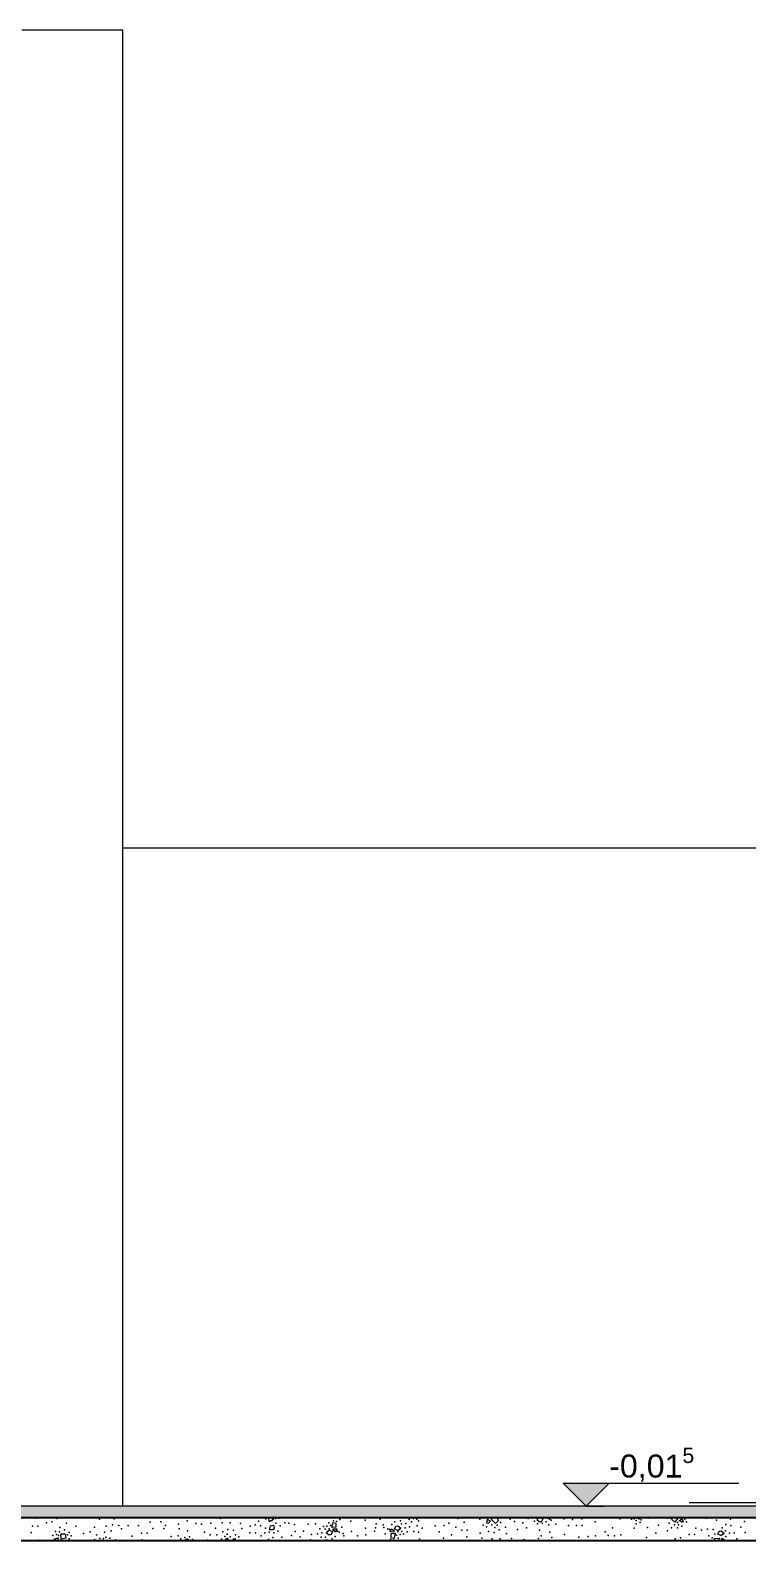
# Model space of a CAD drawing. Header units: metres. Extents: x -77 to 97, y 0 to 6.
# Drawn here: x -26.91 to -23.79, y -0.37 to 6.2 of the extents above; entities that cross this region are included whole.
import ezdxf

# ---------------------------------------------------------------- set-up
doc = ezdxf.new("R2010")
doc.units = ezdxf.units.M
doc.header["$MEASUREMENT"] = 0
doc.layers.add('COTAS CORTE', color=7, linetype='Continuous')
doc.layers.add('LAJES.EST', color=7, linetype='Continuous')
for name, color, linetype, lineweight, true_color in [('COTAS CORTE_Caneta_No__25', 7, 'Continuous', 13, 0x982312), ('LAJES.EST_Caneta_No__95', 7, 'Continuous', 0, 0xaeaeae), ('PAREDE CONSTRUIR_Caneta_No__16', 7, 'Continuous', 0, 0xc9c9c9), ('PILARES.EST_Caneta_No__16', 7, 'Continuous', 0, 0xc9c9c9)]:
    doc.layers.add(name, color=color, linetype=linetype, lineweight=lineweight, true_color=true_color)
for name, color, linetype, lineweight in [('LAJES.EST_Caneta_No__241', 7, 'Continuous', 13), ('LAJES.EST_Caneta_No__3', 7, 'Continuous', 25), ('PILARES.EST_Caneta_No__241', 7, 'Continuous', 13)]:
    doc.layers.add(name, color=color, linetype=linetype, lineweight=lineweight)
doc.styles.add('ESTILO_GERADO_1', font='arial.ttf')
doc.dimstyles.new('ESTILO_GERADO__10', dxfattribs={"dimtxt": 0.1, "dimasz": 0.0475, "dimexe": 0.18, "dimexo": 0.624631, "dimgap": 0, "dimtad": 1, "dimzin": 0, "dimdsep": 46, "dimtxsty": 'ESTILO_GERADO_1', "dimblk": 'ARROWHEAD_11', "dimblk1": 'ARROWHEAD_11', "dimblk2": 'ARROWHEAD_11', "dimcen": 0.09, "dimclrd": 256, "dimclre": 256, "dimclrt": 256, "dimadec": 0, "dimazin": 0, "dimtfac": 1, "dimtdec": 4, "dimtmove": 0, "dimatfit": 3, "dimfxl": 0, "dimtolj": 1, "dimtzin": 0, "dimarcsym": 0})
doc.dimstyles.new('ESTILO_GERADO__9', dxfattribs={"dimtxt": 0.1, "dimasz": 0.0475, "dimexe": 0.18, "dimexo": 0.712446, "dimgap": 0, "dimtad": 1, "dimzin": 0, "dimdsep": 46, "dimtxsty": 'ESTILO_GERADO_1', "dimblk": 'ARROWHEAD_11', "dimblk1": 'ARROWHEAD_11', "dimblk2": 'ARROWHEAD_11', "dimcen": 0.09, "dimclrd": 256, "dimclre": 256, "dimclrt": 256, "dimadec": 0, "dimazin": 0, "dimtfac": 1, "dimtdec": 4, "dimtmove": 0, "dimatfit": 3, "dimfxl": 0, "dimtolj": 1, "dimtzin": 0, "dimarcsym": 0})

# ---------------------------------------------------------------- blocks, each defined once
blk = doc.blocks.new('*X50', base_point=(43.1813, -0.208))
at = {"layer": 'LAJES.EST_Caneta_No__241', "color": 7, "linetype": 'Continuous', "lineweight": 13}
for p, q in [((-25.8679, -0.2907), (-25.8733, -0.273)), ((-25.8658, -0.3079), (-25.87, -0.325)), ((-25.8538, -0.3254), (-25.87, -0.325)), ((-25.8517, -0.281), (-25.8679, -0.2907)), ((-25.8658, -0.3079), (-25.8513, -0.3049)), ((-25.8573, -0.273), (-25.8517, -0.281)), ((-25.8486, -0.3188), (-25.8538, -0.3254)), ((-25.8513, -0.3049), (-25.8486, -0.3188)), ((-25.6078, -0.327), (-25.6214, -0.3381)), ((-25.6078, -0.327), (-25.5944, -0.3333)), ((-25.5977, -0.3152), (-25.5926, -0.2946)), ((-25.5803, -0.3141), (-25.5977, -0.3152)), ((-25.5796, -0.2974), (-25.5926, -0.2946)), ((-25.5926, -0.3257), (-25.5912, -0.3205)), ((-25.581, -0.3353), (-25.5926, -0.3257)), ((-25.5912, -0.3205), (-25.5753, -0.3212)), ((-25.5753, -0.3212), (-25.581, -0.3353)), ((-25.5796, -0.2974), (-25.5803, -0.3141)), ((-25.3442, -0.3343), (-25.3386, -0.3203)), ((-25.3386, -0.3203), (-25.327, -0.3298)), ((-25.3251, -0.3222), (-25.3189, -0.3095)), ((-25.3117, -0.3286), (-25.3251, -0.3222)), ((-25.3189, -0.3095), (-25.3108, -0.3074)), ((-25.3117, -0.3286), (-25.2981, -0.3174)), ((-25.3108, -0.3074), (-25.2981, -0.3174)), ((-24.9232, -0.2952), (-24.9203, -0.2795)), ((-24.9181, -0.2972), (-24.9232, -0.2952)), ((-24.9203, -0.2795), (-24.9071, -0.287)), ((-24.9071, -0.287), (-24.9181, -0.2972)), ((-24.8998, -0.273), (-24.9029, -0.2783)), ((-24.8986, -0.2854), (-24.9029, -0.2783)), ((-24.8864, -0.298), (-24.8986, -0.2854)), ((-24.8748, -0.2868), (-24.8864, -0.298)), ((-24.8757, -0.2784), (-24.8776, -0.273)), ((-24.8757, -0.2784), (-24.8748, -0.2868)), ((-24.6963, -0.273), (-24.7068, -0.2816)), ((-24.6942, -0.2916), (-24.7068, -0.2816)), ((-24.686, -0.2896), (-24.6942, -0.2916)), ((-24.6879, -0.273), (-24.6799, -0.2768)), ((-24.6799, -0.2768), (-24.686, -0.2896)), ((-24.2621, -0.2783), (-24.2716, -0.273)), ((-24.2543, -0.275), (-24.2621, -0.2783)), ((-24.2537, -0.273), (-24.2543, -0.275)), ((-24.1207, -0.2796), (-24.1166, -0.273)), ((-24.1207, -0.2796), (-24.1066, -0.2924)), ((-24.0928, -0.2743), (-24.1066, -0.2924)), ((-24.0956, -0.273), (-24.0928, -0.2743)), ((-24.0874, -0.2863), (-24.0755, -0.2769)), ((-24.0721, -0.2929), (-24.0874, -0.2863)), ((-24.0755, -0.2769), (-24.0702, -0.291)), ((-24.0702, -0.291), (-24.0721, -0.2929)), ((-26.8029, -0.3677), (-26.8026, -0.3651)), ((-26.7939, -0.373), (-26.8029, -0.3677)), ((-26.8026, -0.3651), (-26.7866, -0.3606)), ((-26.7866, -0.3606), (-26.7894, -0.373)), ((-26.7748, -0.3665), (-26.7755, -0.3438)), ((-26.7565, -0.3448), (-26.7755, -0.3438)), ((-26.7545, -0.3614), (-26.7748, -0.3665)), ((-26.7565, -0.3448), (-26.7545, -0.3614)), ((-26.5993, -0.373), (-26.5934, -0.369)), ((-26.5934, -0.369), (-26.5853, -0.3713)), ((-26.5853, -0.3713), (-26.5847, -0.373)), ((-26.2369, -0.373), (-26.2335, -0.366)), ((-26.2335, -0.366), (-26.2253, -0.3639)), ((-26.2253, -0.3639), (-26.2139, -0.373)), ((-26.0657, -0.373), (-26.0544, -0.3621)), ((-26.0544, -0.3621), (-26.0438, -0.373)), ((-26.0336, -0.373), (-26.0226, -0.3628)), ((-26.0226, -0.3628), (-26.0176, -0.3649)), ((-26.0176, -0.3649), (-26.0191, -0.373)), ((-25.6088, -0.3481), (-25.6214, -0.3381)), ((-25.6006, -0.3461), (-25.6088, -0.3481)), ((-25.5944, -0.3333), (-25.6006, -0.3461)), ((-25.3283, -0.3351), (-25.3442, -0.3343)), ((-25.3399, -0.3581), (-25.3393, -0.3415)), ((-25.3399, -0.3581), (-25.3269, -0.361)), ((-25.3393, -0.3415), (-25.3218, -0.3404)), ((-25.327, -0.3298), (-25.3283, -0.3351)), ((-25.3218, -0.3404), (-25.3269, -0.361)), ((-23.9335, -0.373), (-23.9331, -0.3633)), ((-23.9331, -0.3633), (-23.9122, -0.3614)), ((-23.9189, -0.344), (-23.9128, -0.3312)), ((-23.9056, -0.3504), (-23.9189, -0.344)), ((-23.9122, -0.3614), (-23.9168, -0.373)), ((-23.9128, -0.3312), (-23.9046, -0.3292)), ((-23.9056, -0.3504), (-23.8919, -0.3392)), ((-23.9047, -0.373), (-23.9, -0.3612)), ((-23.9046, -0.3292), (-23.8919, -0.3392)), ((-23.9, -0.3612), (-23.8884, -0.3708)), ((-23.8884, -0.3708), (-23.889, -0.373))]:
    blk.add_line(p, q, dxfattribs=at)
for p in [(-26.8994, -0.3094), (-26.8831, -0.2753), (-26.8758, -0.3095), (-26.8377, -0.2952), (-26.8154, -0.2904), (-26.7928, -0.2757), (-26.7801, -0.3153), (-26.7599, -0.3254), (-26.7508, -0.2959), (-26.7103, -0.3095), (-26.6291, -0.3137), (-26.6079, -0.2787), (-26.5787, -0.3087), (-26.551, -0.3034), (-26.5431, -0.2773), (-26.5241, -0.3063), (-26.5112, -0.3212), (-26.4831, -0.3067), (-26.4385, -0.3067), (-26.3873, -0.2922), (-26.3759, -0.3193), (-26.3409, -0.2906), (-26.3271, -0.3193), (-26.3211, -0.306), (-26.2637, -0.3011), (-26.2611, -0.3216), (-26.2261, -0.2858), (-26.1887, -0.2973), (-26.1644, -0.301), (-26.1239, -0.2965), (-26.1183, -0.2734), (-26.1031, -0.3181), (-26.082, -0.2762), (-26.0747, -0.295), (-26.0492, -0.3236), (-26.0398, -0.2949), (-26.0248, -0.3274), (-25.9951, -0.2983), (-25.9886, -0.3198), (-25.9522, -0.3087), (-25.9309, -0.304), (-25.9163, -0.2871), (-25.9075, -0.3085), (-25.8854, -0.3182), (-25.8849, -0.2776), (-25.8413, -0.2965), (-25.8411, -0.2767), (-25.8249, -0.275), (-25.8224, -0.3086), (-25.8022, -0.2952), (-25.7842, -0.2958), (-25.7602, -0.3024), (-25.7001, -0.3003), (-25.668, -0.2986), (-25.6498, -0.3216), (-25.633, -0.3107), (-25.6265, -0.3223), (-25.6186, -0.31), (-25.6105, -0.2945), (-25.6089, -0.321), (-25.603, -0.3067), (-25.5896, -0.286), (-25.5775, -0.2891), (-25.5632, -0.2804), (-25.5537, -0.3133), (-25.5144, -0.2882), (-25.4521, -0.2835), (-25.4517, -0.3176), (-25.4074, -0.3168), (-25.4043, -0.299), (-25.3867, -0.2787), (-25.3736, -0.3039), (-25.3718, -0.3149), (-25.3542, -0.3203), (-25.3474, -0.2735), (-25.3461, -0.3243), (-25.3364, -0.3017), (-25.3235, -0.2912), (-25.2994, -0.2861), (-25.295, -0.2986), (-25.2788, -0.3164), (-25.2756, -0.2981), (-25.2606, -0.2798), (-25.2602, -0.3125), (-25.2506, -0.291), (-25.2422, -0.2763), (-25.2275, -0.2796), (-25.2264, -0.3081), (-25.22, -0.2866), (-25.2041, -0.3181), (-25.1936, -0.2736), (-25.1477, -0.3074), (-25.1089, -0.3059), (-25.0887, -0.2967), (-25.0579, -0.3135), (-25.0492, -0.2757), (-25.0325, -0.3269), (-25.022, -0.2916), (-25.0084, -0.3267), (-24.99, -0.273), (-24.9534, -0.2789), (-24.9398, -0.3044), (-24.9245, -0.3129), (-24.9021, -0.3041), (-24.8888, -0.3155), (-24.8781, -0.3055), (-24.8695, -0.326), (-24.8641, -0.294), (-24.8514, -0.2735), (-24.843, -0.3131), (-24.8227, -0.2787), (-24.8026, -0.2891), (-24.7902, -0.3246), (-24.7664, -0.2944), (-24.7514, -0.3168), (-24.7431, -0.2756), (-24.717, -0.2879), (-24.7039, -0.2998), (-24.6942, -0.3261), (-24.6834, -0.297), (-24.6652, -0.2907), (-24.6589, -0.2748), (-24.6534, -0.304), (-24.6507, -0.2787), (-24.644, -0.2838), (-24.6241, -0.3007), (-24.5889, -0.2776), (-24.5686, -0.3071), (-24.5504, -0.2809), (-24.5331, -0.3065), (-24.5105, -0.2781), (-24.5093, -0.3063), (-24.4518, -0.2901), (-24.3765, -0.3166), (-24.3457, -0.2768), (-24.2945, -0.2784), (-24.2834, -0.3188), (-24.2827, -0.2777), (-24.2746, -0.2853), (-24.2737, -0.2993), (-24.2574, -0.2931), (-24.253, -0.2813), (-24.2257, -0.315), (-24.2185, -0.2751), (-24.1777, -0.3046), (-24.1389, -0.2751), (-24.1303, -0.2968), (-24.121, -0.3173), (-24.1078, -0.3034), (-24.0951, -0.3163), (-24.0945, -0.2933), (-24.0908, -0.303), (-24.0758, -0.3088), (-24.0627, -0.2784), (-24.056, -0.2908), (-24.0146, -0.3181), (-23.9902, -0.3262), (-23.968, -0.275), (-23.964, -0.3221), (-23.9398, -0.3236), (-23.9246, -0.2826), (-23.9008, -0.3161), (-23.885, -0.3022), (-23.8637, -0.2785), (-23.8633, -0.3071), (-23.8192, -0.3142), (-23.8028, -0.2892), (-26.9049, -0.3374), (-26.8668, -0.3702), (-26.8098, -0.3504), (-26.7995, -0.3325), (-26.7945, -0.3454), (-26.7855, -0.3507), (-26.7816, -0.3345), (-26.7472, -0.3715), (-26.7463, -0.3477), (-26.7395, -0.3368), (-26.7389, -0.3638), (-26.7307, -0.3511), (-26.6777, -0.342), (-26.6487, -0.3343), (-26.6286, -0.3673), (-26.6212, -0.3464), (-26.6059, -0.3633), (-26.5905, -0.3633), (-26.5853, -0.3359), (-26.5797, -0.3569), (-26.5631, -0.3623), (-26.557, -0.3298), (-26.5381, -0.3693), (-26.467, -0.3532), (-26.4243, -0.3401), (-26.4231, -0.3684), (-26.4004, -0.34), (-26.2954, -0.3549), (-26.2756, -0.3718), (-26.2662, -0.3515), (-26.2543, -0.3648), (-26.2362, -0.3585), (-26.2253, -0.3294), (-26.2156, -0.3558), (-26.2026, -0.3676), (-26.1506, -0.3354), (-26.1382, -0.371), (-26.1269, -0.3475), (-26.0978, -0.347), (-26.0767, -0.366), (-26.0713, -0.334), (-26.0627, -0.3546), (-26.052, -0.3445), (-26.0387, -0.356), (-26.0163, -0.3471), (-26.001, -0.3556), (-25.9538, -0.3379), (-25.9296, -0.3377), (-25.9042, -0.3511), (-25.889, -0.3382), (-25.8734, -0.3679), (-25.8694, -0.3362), (-25.8532, -0.3587), (-25.849, -0.3381), (-25.8315, -0.3312), (-25.8144, -0.3572), (-25.7728, -0.3497), (-25.7569, -0.3322), (-25.7357, -0.3565), (-25.7209, -0.3313), (-25.6908, -0.3684), (-25.6855, -0.3451), (-25.6594, -0.3431), (-25.6442, -0.3726), (-25.6439, -0.3575), (-25.6408, -0.3391), (-25.6246, -0.3569), (-25.6202, -0.3695), (-25.5961, -0.3644), (-25.5831, -0.3539), (-25.5734, -0.3313), (-25.5653, -0.3352), (-25.5478, -0.3406), (-25.5459, -0.3516), (-25.512, -0.3321), (-25.4857, -0.3514), (-25.449, -0.347), (-25.4114, -0.3305), (-25.3658, -0.3423), (-25.342, -0.3664), (-25.33, -0.3695), (-25.3165, -0.3488), (-25.3106, -0.3346), (-25.309, -0.361), (-25.301, -0.3455), (-25.293, -0.3333), (-25.2865, -0.3449), (-25.2698, -0.334), (-25.2412, -0.3333), (-25.22, -0.3355), (-25.2167, -0.3654), (-25.1927, -0.3719), (-25.1746, -0.3725), (-25.1306, -0.3334), (-25.1121, -0.3614), (-25.0767, -0.3464), (-25.0099, -0.3558), (-24.9522, -0.3402), (-24.9457, -0.3617), (-24.916, -0.3327), (-24.9009, -0.3652), (-24.8916, -0.3364), (-24.866, -0.3651), (-24.8377, -0.342), (-24.8168, -0.3636), (-24.7624, -0.3681), (-24.738, -0.3719), (-24.6984, -0.3634), (-24.687, -0.3521), (-24.649, -0.3362), (-24.641, -0.3586), (-24.5862, -0.3453), (-24.5748, -0.3724), (-24.5236, -0.3579), (-24.4833, -0.3541), (-24.4512, -0.352), (-24.4084, -0.3343), (-24.3954, -0.3493), (-24.3685, -0.3521), (-24.3409, -0.3468), (-24.2291, -0.3582), (-24.1886, -0.3394), (-24.1853, -0.3712), (-24.1375, -0.3302), (-24.1041, -0.3651), (-24.0818, -0.3604), (-24.0437, -0.3461), (-24.0201, -0.3462), (-23.9581, -0.3519), (-23.9442, -0.3603), (-23.932, -0.3447), (-23.8856, -0.33), (-23.8838, -0.3539), (-23.8688, -0.3402), (-23.8489, -0.3391), (-23.8368, -0.3651), (-23.7998, -0.3363)]:
    blk.add_point(p, dxfattribs=at)
blk = doc.blocks.new('*D60', base_point=(43.1813, -0.208))
at = {"layer": 'COTAS CORTE_Caneta_No__25', "linetype": 'Continuous', "lineweight": 13, "true_color": 0x982312}
for points in [[(-30.7618, 2.1572), (-30.7609, 2.1524), (-30.7582, 2.1483), (-30.7541, 2.1456), (-30.7493, 2.1447), (-30.7445, 2.1456), (-30.7405, 2.1483), (-30.7378, 2.1524), (-30.7368, 2.1572), (-30.7378, 2.1619), (-30.7405, 2.166), (-30.7445, 2.1687), (-30.7493, 2.1697), (-30.7541, 2.1687), (-30.7582, 2.166), (-30.7609, 2.1619)], [(-30.7618, -0.223), (-30.7609, -0.2278), (-30.7582, -0.2318), (-30.7541, -0.2345), (-30.7493, -0.2355), (-30.7445, -0.2345), (-30.7405, -0.2318), (-30.7378, -0.2278), (-30.7368, -0.223), (-30.7378, -0.2182), (-30.7405, -0.2142), (-30.7445, -0.2114), (-30.7493, -0.2105), (-30.7541, -0.2114), (-30.7582, -0.2142), (-30.7609, -0.2182)]]:
    blk.add_hatch(color=24, dxfattribs=at).paths.add_polyline_path(points)
at = {"layer": 'COTAS CORTE_Caneta_No__25', "color": 24, "linetype": 'Continuous', "lineweight": 13, "true_color": 0x982312}
for p, q in [((-30.7493, 2.1697), (-30.7493, 2.1822)), ((-30.7618, 2.1572), (-31.3739, 2.1572)), ((-30.7493, -0.2105), (-30.7493, 2.1447)), ((-30.7024, 2.1572), (-30.7368, 2.1572)), ((-30.7618, -0.223), (-30.7962, -0.223)), ((-30.7493, -0.248), (-30.7493, -0.2355)), ((-30.1247, -0.223), (-30.7368, -0.223))]:
    blk.add_line(p, q, dxfattribs=at)
for centre in [(-30.7493, 2.1572), (-30.7493, -0.223)]:
    blk.add_circle(centre, 0.0125, dxfattribs=at)
at = {"layer": 'COTAS CORTE_Caneta_No__25', "color": 24, "lineweight": 13, "true_color": 0x982312, "insert": (-30.7693, 0.8336), "char_height": 0.1, "attachment_point": 7, "rotation": 90, "style": 'ESTILO_GERADO_1'}
blk.add_mtext('\\A1;{\\pql;\\fArial|b0|i0|c0|p0;\\W1.000000;2,38}', dxfattribs=at)
blk = doc.blocks.new('ARROWHEAD_11')
at = {"color": 0, "linetype": 'Continuous', "lineweight": 0}
blk.add_line((0, 0), (-1, 0), dxfattribs=at)
at = {"color": 0, "linetype": 'Continuous', "lineweight": 0, "const_width": 0.25, "flags": 128}
blk.add_lwpolyline([(-0.125, 0, 1), (0.125, 0, 1)], format="xyb", close=True, dxfattribs=at)
blk = doc.blocks.new('*D61', base_point=(43.1813, -0.208))
at = {"layer": 'COTAS CORTE_Caneta_No__25', "linetype": 'Continuous', "lineweight": 13, "true_color": 0x982312}
for points in [[(-19.8174, 2.952), (-19.8165, 2.9472), (-19.8137, 2.9432), (-19.8097, 2.9405), (-19.8049, 2.9395), (-19.8001, 2.9405), (-19.7961, 2.9432), (-19.7934, 2.9472), (-19.7924, 2.952), (-19.7934, 2.9568), (-19.7961, 2.9608), (-19.8001, 2.9636), (-19.8049, 2.9645), (-19.8097, 2.9636), (-19.8137, 2.9608), (-19.8165, 2.9568)], [(-19.8174, 2.942), (-19.8165, 2.9372), (-19.8137, 2.9332), (-19.8097, 2.9305), (-19.8049, 2.9295), (-19.8001, 2.9305), (-19.7961, 2.9332), (-19.7934, 2.9372), (-19.7924, 2.942), (-19.7934, 2.9468), (-19.7961, 2.9508), (-19.8001, 2.9536), (-19.8049, 2.9545), (-19.8097, 2.9536), (-19.8137, 2.9508), (-19.8165, 2.9468)], [(-19.8174, -0.208), (-19.8165, -0.2128), (-19.8137, -0.2168), (-19.8097, -0.2195), (-19.8049, -0.2205), (-19.8001, -0.2195), (-19.7961, -0.2168), (-19.7934, -0.2128), (-19.7924, -0.208), (-19.7934, -0.2032), (-19.7961, -0.1992), (-19.8001, -0.1964), (-19.8049, -0.1955), (-19.8097, -0.1964), (-19.8137, -0.1992), (-19.8165, -0.2032)]]:
    blk.add_hatch(color=24, dxfattribs=at).paths.add_polyline_path(points)
at = {"layer": 'COTAS CORTE_Caneta_No__25', "color": 24, "linetype": 'Continuous', "lineweight": 13, "true_color": 0x982312}
for p, q in [((-19.8174, 2.942), (-19.8518, 2.942)), ((-19.8049, -0.1955), (-19.8049, 2.9295)), ((-19.0925, 2.942), (-19.7924, 2.942)), ((-19.8174, -0.208), (-19.8518, -0.208)), ((-19.8049, -0.233), (-19.8049, -0.2205)), ((-19.0925, -0.208), (-19.7924, -0.208))]:
    blk.add_line(p, q, dxfattribs=at)
for centre in [(-19.8049, 2.942), (-19.8049, -0.208)]:
    blk.add_circle(centre, 0.0125, dxfattribs=at)
at = {"layer": 'COTAS CORTE_Caneta_No__25', "color": 24, "lineweight": 13, "true_color": 0x982312, "char_height": 0.1, "attachment_point": 7, "rotation": 90, "style": 'ESTILO_GERADO_1'}
for s, insert in [('\\A1;{\\pql;\\fArial|b0|i0|c0|p0;\\W1.000000;0,01}', (-19.8249, 2.6626)), ('\\A1;{\\pql;\\fArial|b0|i0|c0|p0;\\W1.000000;3,15}', (-19.8249, 1.1001))]:
    blk.add_mtext(s, dxfattribs=dict(at, insert=insert))

msp = doc.modelspace()

# ---------------------------------------------------------------- hatches: boundary and pattern name
at = {"layer": 'COTAS CORTE_Caneta_No__25', "linetype": 'Continuous', "lineweight": 13, "true_color": 0x982312}
msp.add_hatch(color=24, dxfattribs=at).paths.add_polyline_path([(-24.4915, -0.223), (-24.3915, -0.123), (-24.5915, -0.123)])
at = {"layer": 'LAJES.EST_Caneta_No__95', "linetype": 'Continuous', "lineweight": 0, "true_color": 0xaeaeae}
msp.add_hatch(color=253, dxfattribs=at).paths.add_polyline_path([(-33.3327, -0.273), (-23.3328, -0.273), (-23.3328, -0.223), (-33.1327, -0.223), (-33.1327, -0.258), (-33.3327, -0.258)])

# ---------------------------------------------------------------- linework, layer by layer
at = {"layer": 'COTAS CORTE_Caneta_No__25', "color": 24, "linetype": 'Continuous', "lineweight": 13, "true_color": 0x982312}
for p, q in [((-24.4915, -0.223), (-24.5915, -0.123)), ((-24.5915, -0.123), (-24.3915, -0.123)), ((-24.3915, -0.123), (-24.4915, -0.223)), ((-24.3915, -0.123), (-23.8286, -0.123)), ((-24.4915, -0.223), (-26.3407, -0.223)), ((-24.4915, -0.223), (-24.4165, -0.223)), ((-22.1944, -0.208), (-24.0436, -0.208))]:
    msp.add_line(p, q, dxfattribs=at)
at = {"layer": 'LAJES.EST_Caneta_No__241', "color": 7, "linetype": 'Continuous', "lineweight": 13}
msp.add_line((-23.3328, -0.223), (-33.1327, -0.223), dxfattribs=at)
at = {"layer": 'LAJES.EST_Caneta_No__3', "color": 7, "linetype": 'Continuous', "lineweight": 25}
for p, q in [((-23.3328, -0.273), (-33.3327, -0.273)), ((-23.3328, -0.373), (-33.3327, -0.373))]:
    msp.add_line(p, q, dxfattribs=at)
at = {"layer": 'PAREDE CONSTRUIR_Caneta_No__16', "color": 9, "linetype": 'Continuous', "lineweight": 0, "true_color": 0xc9c9c9}
msp.add_line((-26.5058, 2.642), (-23.3328, 2.642), dxfattribs=at)
at = {"layer": 'PILARES.EST_Caneta_No__16', "color": 9, "linetype": 'Continuous', "lineweight": 0, "true_color": 0xc9c9c9}
for p, q in [((-26.6893, 6.1982), (-26.6959, 6.1982)), ((-26.6414, 6.1982), (-26.6893, 6.1982)), ((-26.6004, 6.1982), (-26.6414, 6.1982)), ((-26.5666, 6.1982), (-26.6004, 6.1982)), ((-26.5401, 6.1982), (-26.5666, 6.1982)), ((-26.5211, 6.1982), (-26.5401, 6.1982)), ((-26.5096, 6.1982), (-26.5211, 6.1982)), ((-26.5058, 6.1982), (-26.5096, 6.1982)), ((-26.5058, 5.742), (-26.5058, 6.1982)), ((-26.5058, 4.542), (-26.5058, 5.742)), ((-26.5058, 3.342), (-26.5058, 4.542)), ((-26.5058, 2.142), (-26.5058, 3.342)), ((-26.5058, 0.942), (-26.5058, 2.142)), ((-26.5058, -0.223), (-26.5058, 0.942))]:
    msp.add_line(p, q, dxfattribs=at)
at = {"layer": 'PILARES.EST_Caneta_No__241', "color": 7, "linetype": 'Continuous', "lineweight": 13}
for p, q in [((-26.8722, 6.1982), (-26.9451, 6.1982)), ((-26.805, 6.1982), (-26.8722, 6.1982)), ((-26.7439, 6.1982), (-26.805, 6.1982)), ((-26.6959, 6.1982), (-26.7439, 6.1982))]:
    msp.add_line(p, q, dxfattribs=at)

# ---------------------------------------------------------------- block references
at = {"layer": 'LAJES.EST', "lineweight": 0}
msp.add_blockref('*X50', (43.1813, -0.208), dxfattribs=at)

# ---------------------------------------------------------------- texts
at = {"layer": 'COTAS CORTE_Caneta_No__25', "color": 24, "lineweight": 13, "true_color": 0x982312, "insert": (-24.3915, -0.127), "char_height": 0.1, "attachment_point": 7, "style": 'ESTILO_GERADO_1'}
msp.add_mtext('\\A1;{\\pql;\\fArial|b0|i0|c0|p0;\\W1.000000;-0,01\\fArial|b0|i0|c0|p0;\\W1.000000;\\A1{\\H.66x;\\S5^  ;}}', dxfattribs=at)

# ---------------------------------------------------------------- dimensions: what is measured, and where the dimension line sits
at = {"layer": 'COTAS CORTE', "color": 24, "linetype": 'Continuous', "lineweight": 13, "true_color": 0x982312}
for base, p1, p2, dimstyle, picture, middle in [((-19.8049, 2.942), (-33.6746, -0.208), (-17.1826, 2.942), 'ESTILO_GERADO__9', '*D61', (-19.8749, 1.2295)), ((-30.7493, 2.1572), (-23.3328, -0.223), (-30.9327, 2.1572), 'ESTILO_GERADO__10', '*D60', (-30.8193, 0.9631))]:
    dim = msp.add_linear_dim(base=base, p1=p1, p2=p2, angle=90, dimstyle=dimstyle, dxfattribs=at)
    dim.commit()
    dim.dimension.update_dxf_attribs({"geometry": picture, "text_midpoint": middle, "dimtype": 160, "text_rotation": 90})

doc.saveas('drawing.dxf')
